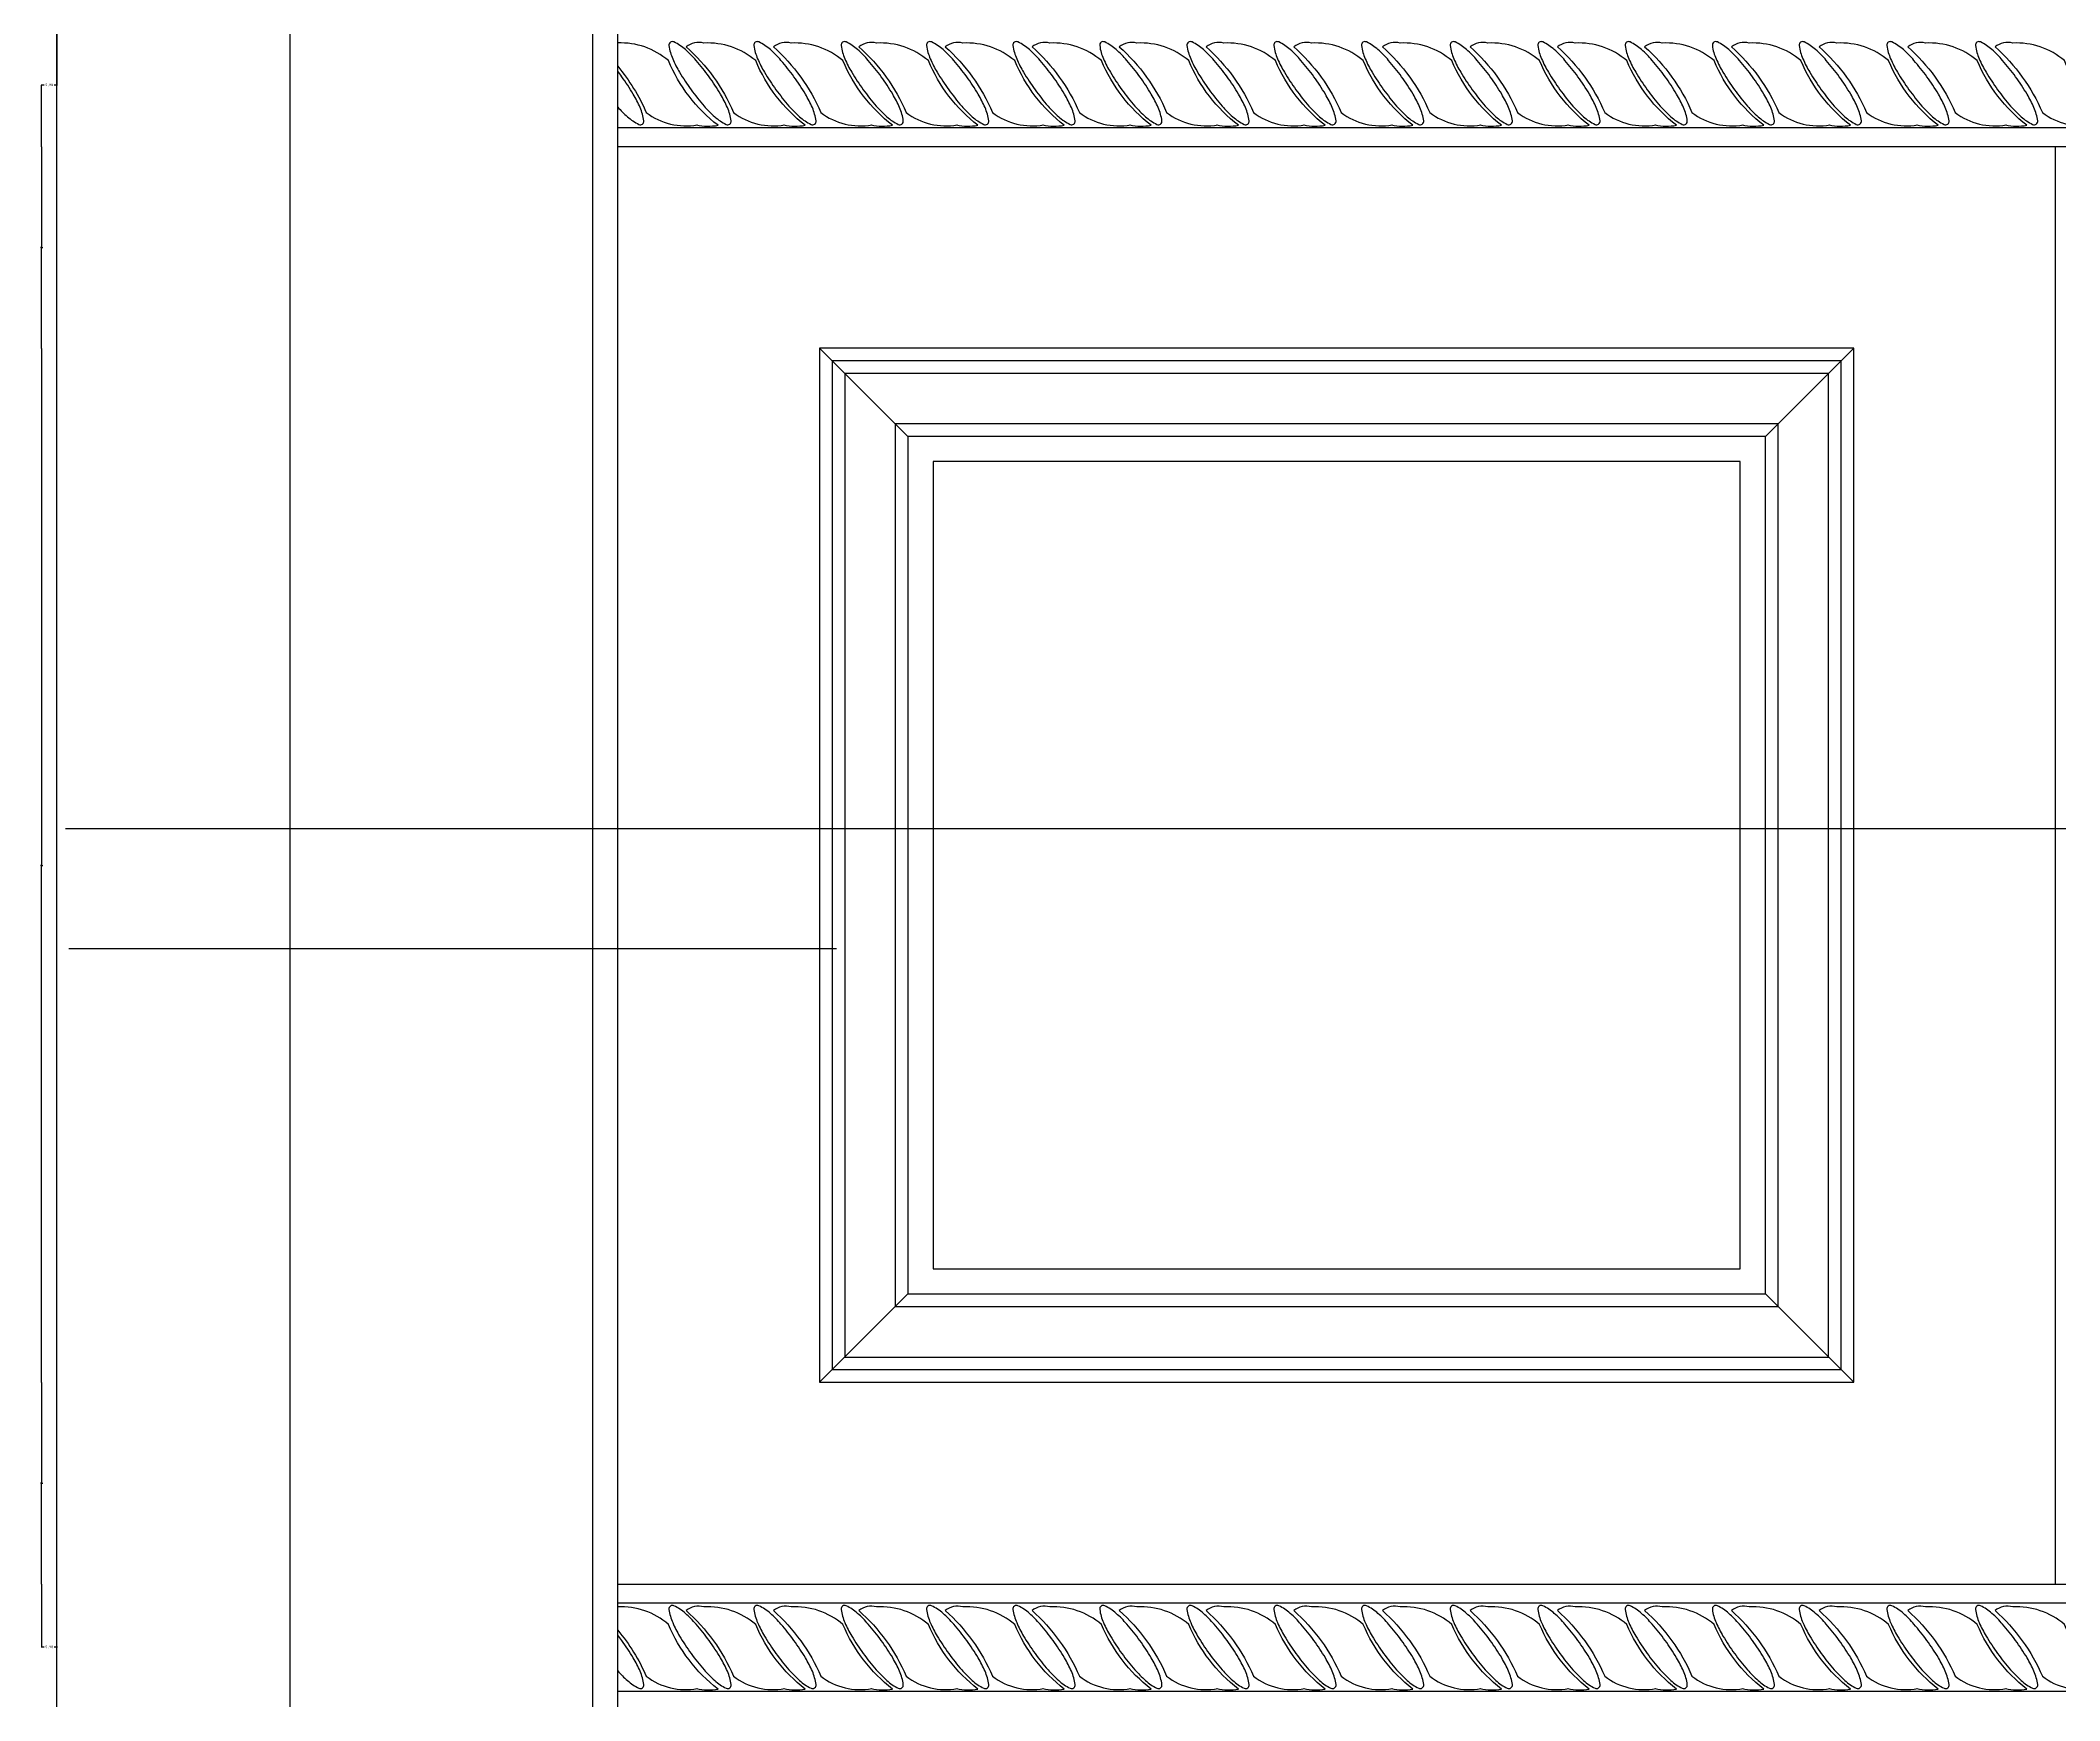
# Model space of a CAD drawing. Header units: metres. Extents: x 394 to 3676, y 649 to 5271.
# Drawn here: x 550 to 1350, y 2869 to 3528 of the extents above; entities that cross this region are included whole.
import ezdxf

# ---------------------------------------------------------------- set-up
doc = ezdxf.new("R2010")
doc.units = ezdxf.units.M
for name, color, linetype in [('3', 3, 'Continuous'), ('4', 4, 'Continuous'), ('7', 7, 'Continuous'), ('BH', 3, 'Continuous'), ('DIM', 3, 'Continuous')]:
    doc.layers.add(name, color=color, linetype=linetype)
doc.dimstyles.get("Standard").update_dxf_attribs({"dimtxt": 2.5, "dimasz": 2.5, "dimexe": 1.25, "dimexo": 0.625, "dimtad": 1, "dimcen": 2.5, "dimazin": 3, "dimtfac": 1, "dimtmove": 0, "dimatfit": 3})

# ---------------------------------------------------------------- blocks, each defined once
blk = doc.blocks.new('*D18')
for p, q in [((550.14, 5104.64), (550.14, 3555.08)), ((550.39, 3555.08), (551.13, 3555.08)), ((555.13, 3555.08), (555.87, 3555.08)), ((556.12, 2005.52), (556.12, 3555.08))]:
    blk.add_line(p, q)
at = {"layer": 'Defpoints'}
for p in [(550.14, 5104.64), (550.14, 3555.08), (556.12, 2005.52)]:
    blk.add_point(p, dxfattribs=at)
at = {"layer": 'DIM', "insert": (553.13, 3555.08), "char_height": 1, "attachment_point": 5}
blk.add_mtext('3100', dxfattribs=at)
blk = doc.blocks.new('*D40')
for p, q in [((550.14, 2915.46), (550.14, 2890.46)), ((551.13, 2890.46), (549.89, 2890.46)), ((556.37, 2890.46), (555.13, 2890.46)), ((556.12, 2865.46), (556.12, 2890.46))]:
    blk.add_line(p, q)
at = {"layer": 'Defpoints'}
for p in [(550.14, 2915.46), (556.12, 2890.46), (556.12, 2865.46)]:
    blk.add_point(p, dxfattribs=at)
at = {"layer": 'DIM', "insert": (553.13, 2890.46), "char_height": 1, "attachment_point": 5}
blk.add_mtext('5,98', dxfattribs=at)
blk = doc.blocks.new('*D41')
for p, q in [((556.12, 3535.35), (556.12, 3509.81)), ((551.13, 3509.81), (549.89, 3509.81)), ((550.14, 3485.35), (550.14, 3509.81)), ((556.37, 3509.81), (555.13, 3509.81))]:
    blk.add_line(p, q)
at = {"layer": 'Defpoints'}
for p in [(556.12, 3535.35), (556.12, 3509.81), (550.14, 3485.35)]:
    blk.add_point(p, dxfattribs=at)
at = {"layer": 'DIM', "insert": (553.13, 3509.81), "char_height": 1, "attachment_point": 5}
blk.add_mtext('5,98', dxfattribs=at)
blk = doc.blocks.new('*D42')
for p, q in [((550.14, 3405.35), (550.14, 3200.4)), ((549.89, 3200.4), (549.64, 3200.4)), ((550.14, 2995.46), (550.14, 3200.4)), ((550.14, 3200.4), (550.14, 3200.4)), ((550.39, 3200.4), (550.64, 3200.4))]:
    blk.add_line(p, q)
at = {"layer": 'Defpoints'}
for p in [(550.14, 3405.35), (550.14, 3200.4), (550.14, 2995.46)]:
    blk.add_point(p, dxfattribs=at)
at = {"layer": 'DIM', "insert": (550.14, 3201.525), "char_height": 1, "attachment_point": 5}
blk.add_mtext('0', dxfattribs=at)
blk = doc.blocks.new('*D43')
for p, q in [((550.14, 3485.35), (550.14, 3445.35)), ((549.89, 3445.35), (549.64, 3445.35)), ((550.14, 3405.35), (550.14, 3445.35)), ((550.14, 3445.35), (550.14, 3445.35)), ((550.39, 3445.35), (550.64, 3445.35))]:
    blk.add_line(p, q)
at = {"layer": 'Defpoints'}
for p in [(550.14, 3485.35), (550.14, 3445.35), (550.14, 3405.35)]:
    blk.add_point(p, dxfattribs=at)
at = {"layer": 'DIM', "insert": (550.14, 3446.475), "char_height": 1, "attachment_point": 5}
blk.add_mtext('0', dxfattribs=at)
blk = doc.blocks.new('*D45')
for p, q in [((550.14, 2995.46), (550.14, 2955.46)), ((549.89, 2955.46), (549.64, 2955.46)), ((550.14, 2915.46), (550.14, 2955.46)), ((550.14, 2955.46), (550.14, 2955.46)), ((550.39, 2955.46), (550.64, 2955.46))]:
    blk.add_line(p, q)
at = {"layer": 'Defpoints'}
for p in [(550.14, 2995.46), (550.14, 2955.46), (550.14, 2915.46)]:
    blk.add_point(p, dxfattribs=at)
at = {"layer": 'DIM', "insert": (550.14, 2956.585), "char_height": 1, "attachment_point": 5}
blk.add_mtext('0', dxfattribs=at)

msp = doc.modelspace()

# ---------------------------------------------------------------- linework, layer by layer
at = {"layer": '3'}
msp.add_line((778.51, 2015.52), (778.51, 4255.52), dxfattribs=at)
for points in [[(863.51, 3000.52), (1263.51, 3000.52), (1263.51, 3400.52), (863.51, 3400.52)], [(868.51, 3005.52), (1258.51, 3005.52), (1258.51, 3395.52), (868.51, 3395.52)], [(888.51, 3025.52), (1238.51, 3025.52), (1238.51, 3375.52), (888.51, 3375.52)], [(893.51, 3030.52), (1233.51, 3030.52), (1233.51, 3370.52), (893.51, 3370.52)]]:
    msp.add_lwpolyline(points, close=True, dxfattribs=at)
at = {"layer": '4'}
msp.add_lwpolyline([(648.51, 2005.52), (2088.51, 2005.52), (2088.51, 4969.23, 0.19), (648.51, 4969.23), (648.51, 2005.52)], format="xyb", close=True, dxfattribs=at)
msp.add_lwpolyline([(1968.51, 2005.52), (1968.51, 4885.52, 0.17), (768.51, 4885.52), (768.51, 2005.52)], format="xyb", dxfattribs=at)
at = {"layer": '7'}
for p, q in [((778.51, 3485.52), (1958.51, 3485.52)), ((1348.51, 2915.52), (1348.51, 3485.52)), ((893.51, 3370.52), (858.51, 3405.52)), ((1233.51, 3370.52), (1268.51, 3405.52)), ((893.51, 3030.52), (858.51, 2995.52)), ((1233.51, 3030.52), (1268.51, 2995.52)), ((778.51, 2915.52), (1958.51, 2915.52))]:
    msp.add_line(p, q, dxfattribs=at)
for points in [[(858.51, 2995.52), (1268.51, 2995.52), (1268.51, 3405.52), (858.51, 3405.52)], [(903.51, 3040.52), (1223.51, 3040.52), (1223.51, 3360.52), (903.51, 3360.52)]]:
    msp.add_lwpolyline(points, close=True, dxfattribs=at)
at = {"layer": 'BH'}
for p, q in [((778.51, 3493.05), (1356.01, 3493.05)), ((778.51, 2908.02), (1958.51, 2908.02)), ((1344.49, 2908.02), (1348.86, 2908.02)), ((778.51, 2873.05), (1356.01, 2873.05))]:
    msp.add_line(p, q, dxfattribs=at)
for points in [[(809.77, 3494.03, 0.1), (818.26, 3493.88, -0.13), (798.6, 3519.49, 0.19), (778.51, 3526.51, 0.19)], [(844.36, 3494.03, 0.1), (852.85, 3493.88, -0.13), (833.19, 3519.49, 0.19), (812.63, 3526.48, 0.23), (805.63, 3524.99, -0.11), (824.4, 3498.94, 0.21), (844.65, 3494.03)], [(878.95, 3494.03, 0.1), (887.44, 3493.88, -0.13), (867.78, 3519.49, 0.19), (847.22, 3526.48, 0.23), (840.22, 3524.99, -0.11), (858.99, 3498.94, 0.21), (879.24, 3494.03)], [(912.82, 3494.03, 0.1), (921.31, 3493.88, -0.13), (901.65, 3519.49, 0.19), (881.1, 3526.48, 0.23), (874.1, 3524.99, -0.11), (892.86, 3498.94, 0.21), (913.12, 3494.03)], [(947.05, 3494.03, 0.1), (955.54, 3493.88, -0.13), (935.88, 3519.49, 0.19), (915.33, 3526.48, 0.23), (908.33, 3524.99, -0.11), (927.09, 3498.94, 0.21), (947.35, 3494.03)], [(981.46, 3494.03, 0.1), (989.95, 3493.88, -0.13), (970.29, 3519.49, 0.19), (949.74, 3526.48, 0.23), (942.74, 3524.99, -0.11), (961.51, 3498.94, 0.21), (981.76, 3494.03)], [(1016.05, 3494.03, 0.1), (1024.54, 3493.88, -0.13), (1004.88, 3519.49, 0.19), (984.33, 3526.48, 0.23), (977.33, 3524.99, -0.11), (996.1, 3498.94, 0.21), (1016.35, 3494.03)], [(1050.46, 3494.03, 0.1), (1058.95, 3493.88, -0.13), (1039.29, 3519.49, 0.19), (1018.74, 3526.48, 0.23), (1011.74, 3524.99, -0.11), (1030.51, 3498.94, 0.21), (1050.76, 3494.03)], [(1085.23, 3494.03, 0.1), (1093.72, 3493.88, -0.13), (1074.06, 3519.49, 0.19), (1053.51, 3526.48, 0.23), (1046.51, 3524.99, -0.11), (1065.28, 3498.94, 0.21), (1085.53, 3494.03)], [(1120.36, 3494.03, 0.1), (1128.85, 3493.88, -0.13), (1109.19, 3519.49, 0.19), (1088.64, 3526.48, 0.23), (1081.64, 3524.99, -0.11), (1100.4, 3498.94, 0.21), (1120.66, 3494.03)], [(1155.13, 3494.03, 0.1), (1163.62, 3493.88, -0.13), (1143.96, 3519.49, 0.19), (1123.41, 3526.48, 0.23), (1116.41, 3524.99, -0.11), (1135.17, 3498.94, 0.21), (1155.43, 3494.03)], [(1189.72, 3494.03, 0.1), (1198.21, 3493.88, -0.13), (1178.55, 3519.49, 0.19), (1158, 3526.48, 0.23), (1151, 3524.99, -0.11), (1169.76, 3498.94, 0.21), (1190.02, 3494.03)], [(1224.31, 3494.03, 0.1), (1232.8, 3493.88, -0.13), (1213.14, 3519.49, 0.19), (1192.59, 3526.48, 0.23), (1185.59, 3524.99, -0.11), (1204.35, 3498.94, 0.21), (1224.61, 3494.03)], [(1258.72, 3494.03, 0.1), (1267.21, 3493.88, -0.13), (1247.55, 3519.49, 0.19), (1227, 3526.48, 0.23), (1220, 3524.99, -0.11), (1238.77, 3498.94, 0.21), (1259.02, 3494.03)], [(1293.49, 3494.03, 0.1), (1301.98, 3493.88, -0.13), (1282.32, 3519.49, 0.19), (1261.77, 3526.48, 0.23), (1254.77, 3524.99, -0.11), (1273.54, 3498.94, 0.21), (1293.79, 3494.03)], [(1328.62, 3494.03, 0.1), (1337.11, 3493.88, -0.13), (1317.45, 3519.49, 0.19), (1296.9, 3526.48, 0.23), (1289.9, 3524.99, -0.11), (1308.66, 3498.94, 0.21), (1328.92, 3494.03)], [(1363.21, 3494.03, 0.1), (1371.7, 3493.88, -0.13), (1352.04, 3519.49, 0.19), (1331.49, 3526.48, 0.23), (1324.49, 3524.99, -0.11), (1343.25, 3498.94, 0.21), (1363.51, 3494.03)], [(778.51, 3517.25, -0.07), (789.81, 3498.94, 0.21), (810.06, 3494.03)], [(778.51, 3501.08, 0.03), (782.35, 3497.25, 0.07), (786.89, 3494.21, 0.28), (788.32, 3494.33, 0.28), (788.88, 3495.65, 0.07), (787.4, 3500.91, 0.03), (784.67, 3506.23, 0.02), (780.12, 3513.14, 0.01), (778.51, 3515.29, 0.01)], [(809.77, 2874.03, 0.1), (818.26, 2873.88, -0.13), (798.6, 2899.49, 0.19), (778.51, 2906.51, 0.19)], [(844.36, 2874.03, 0.1), (852.85, 2873.88, -0.13), (833.19, 2899.49, 0.19), (812.63, 2906.48, 0.23), (805.63, 2904.99, -0.11), (824.4, 2878.94, 0.21), (844.65, 2874.03)], [(878.95, 2874.03, 0.1), (887.44, 2873.88, -0.13), (867.78, 2899.49, 0.19), (847.22, 2906.48, 0.23), (840.22, 2904.99, -0.11), (858.99, 2878.94, 0.21), (879.24, 2874.03)], [(912.82, 2874.03, 0.1), (921.31, 2873.88, -0.13), (901.65, 2899.49, 0.19), (881.1, 2906.48, 0.23), (874.1, 2904.99, -0.11), (892.86, 2878.94, 0.21), (913.12, 2874.03)], [(947.05, 2874.03, 0.1), (955.54, 2873.88, -0.13), (935.88, 2899.49, 0.19), (915.33, 2906.48, 0.23), (908.33, 2904.99, -0.11), (927.09, 2878.94, 0.21), (947.35, 2874.03)], [(981.46, 2874.03, 0.1), (989.95, 2873.88, -0.13), (970.29, 2899.49, 0.19), (949.74, 2906.48, 0.23), (942.74, 2904.99, -0.11), (961.51, 2878.94, 0.21), (981.76, 2874.03)], [(1016.05, 2874.03, 0.1), (1024.54, 2873.88, -0.13), (1004.88, 2899.49, 0.19), (984.33, 2906.48, 0.23), (977.33, 2904.99, -0.11), (996.1, 2878.94, 0.21), (1016.35, 2874.03)], [(1050.46, 2874.03, 0.1), (1058.95, 2873.88, -0.13), (1039.29, 2899.49, 0.19), (1018.74, 2906.48, 0.23), (1011.74, 2904.99, -0.11), (1030.51, 2878.94, 0.21), (1050.76, 2874.03)], [(1085.23, 2874.03, 0.1), (1093.72, 2873.88, -0.13), (1074.06, 2899.49, 0.19), (1053.51, 2906.48, 0.23), (1046.51, 2904.99, -0.11), (1065.28, 2878.94, 0.21), (1085.53, 2874.03)], [(1120.36, 2874.03, 0.1), (1128.85, 2873.88, -0.13), (1109.19, 2899.49, 0.19), (1088.64, 2906.48, 0.23), (1081.64, 2904.99, -0.11), (1100.4, 2878.94, 0.21), (1120.66, 2874.03)], [(1155.13, 2874.03, 0.1), (1163.62, 2873.88, -0.13), (1143.96, 2899.49, 0.19), (1123.41, 2906.48, 0.23), (1116.41, 2904.99, -0.11), (1135.17, 2878.94, 0.21), (1155.43, 2874.03)], [(1189.72, 2874.03, 0.1), (1198.21, 2873.88, -0.13), (1178.55, 2899.49, 0.19), (1158, 2906.48, 0.23), (1151, 2904.99, -0.11), (1169.76, 2878.94, 0.21), (1190.02, 2874.03)], [(1224.31, 2874.03, 0.1), (1232.8, 2873.88, -0.13), (1213.14, 2899.49, 0.19), (1192.59, 2906.48, 0.23), (1185.59, 2904.99, -0.11), (1204.35, 2878.94, 0.21), (1224.61, 2874.03)], [(1258.72, 2874.03, 0.1), (1267.21, 2873.88, -0.13), (1247.55, 2899.49, 0.19), (1227, 2906.48, 0.23), (1220, 2904.99, -0.11), (1238.77, 2878.94, 0.21), (1259.02, 2874.03)], [(1293.49, 2874.03, 0.1), (1301.98, 2873.88, -0.13), (1282.32, 2899.49, 0.19), (1261.77, 2906.48, 0.23), (1254.77, 2904.99, -0.11), (1273.54, 2878.94, 0.21), (1293.79, 2874.03)], [(1328.62, 2874.03, 0.1), (1337.11, 2873.88, -0.13), (1317.45, 2899.49, 0.19), (1296.9, 2906.48, 0.23), (1289.9, 2904.99, -0.11), (1308.66, 2878.94, 0.21), (1328.92, 2874.03)], [(1363.21, 2874.03, 0.1), (1371.7, 2873.88, -0.13), (1352.04, 2899.49, 0.19), (1331.49, 2906.48, 0.23), (1324.49, 2904.99, -0.11), (1343.25, 2878.94, 0.21), (1363.51, 2874.03)], [(778.51, 2897.25, -0.07), (789.81, 2878.94, 0.21), (810.06, 2874.03)], [(778.51, 2881.08, 0.03), (782.35, 2877.25, 0.07), (786.89, 2874.21, 0.28), (788.32, 2874.33, 0.28), (788.88, 2875.65, 0.07), (787.4, 2880.91, 0.03), (784.67, 2886.23, 0.02), (780.12, 2893.14, 0.01), (778.51, 2895.29, 0.01)]]:
    msp.add_lwpolyline(points, format="xyb", dxfattribs=at)
for points in [[(822.91, 3494.33, 0.28), (823.47, 3495.65, 0.07), (821.99, 3500.91, 0.03), (819.26, 3506.23, 0.02), (814.71, 3513.14, 0.02), (809.56, 3519.61, 0.03), (805.35, 3523.86, 0.07), (800.81, 3526.9, 0.28), (799.38, 3526.78, 0.28), (798.82, 3525.46, 0.07), (800.3, 3520.2, 0.03), (803.03, 3514.88, 0.02), (807.58, 3507.97, 0.02), (812.73, 3501.5, 0.03), (816.94, 3497.25, 0.07), (821.48, 3494.21, 0.28)], [(856.57, 3494.33, 0.28), (857.13, 3495.65, 0.07), (855.65, 3500.91, 0.03), (852.92, 3506.23, 0.02), (848.37, 3513.14, 0.02), (843.22, 3519.61, 0.03), (839.01, 3523.86, 0.07), (834.47, 3526.9, 0.28), (833.04, 3526.78, 0.28), (832.48, 3525.46, 0.07), (833.96, 3520.2, 0.03), (836.69, 3514.88, 0.02), (841.23, 3507.97, 0.02), (846.39, 3501.5, 0.03), (850.6, 3497.25, 0.07), (855.14, 3494.21, 0.28)], [(891.16, 3494.33, 0.28), (891.72, 3495.65, 0.07), (890.24, 3500.91, 0.03), (887.51, 3506.23, 0.02), (882.96, 3513.14, 0.02), (877.81, 3519.61, 0.03), (873.6, 3523.86, 0.07), (869.06, 3526.9, 0.28), (867.63, 3526.78, 0.28), (867.07, 3525.46, 0.07), (868.55, 3520.2, 0.03), (871.28, 3514.88, 0.02), (875.82, 3507.97, 0.02), (880.98, 3501.5, 0.03), (885.19, 3497.25, 0.07), (889.73, 3494.21, 0.28)], [(925.03, 3494.33, 0.28), (925.6, 3495.65, 0.07), (924.11, 3500.91, 0.03), (921.38, 3506.23, 0.02), (916.84, 3513.14, 0.02), (911.68, 3519.61, 0.03), (907.47, 3523.86, 0.07), (902.93, 3526.9, 0.28), (901.5, 3526.78, 0.28), (900.94, 3525.46, 0.07), (902.42, 3520.2, 0.03), (905.15, 3514.88, 0.02), (909.7, 3507.97, 0.02), (914.85, 3501.5, 0.03), (919.06, 3497.25, 0.07), (923.6, 3494.21, 0.28)], [(959.26, 3494.33, 0.28), (959.83, 3495.65, 0.07), (958.34, 3500.91, 0.03), (955.61, 3506.23, 0.02), (951.07, 3513.14, 0.02), (945.91, 3519.61, 0.03), (941.7, 3523.86, 0.07), (937.16, 3526.9, 0.28), (935.73, 3526.78, 0.28), (935.17, 3525.46, 0.07), (936.66, 3520.2, 0.03), (939.38, 3514.88, 0.02), (943.93, 3507.97, 0.02), (949.08, 3501.5, 0.03), (953.3, 3497.25, 0.07), (957.83, 3494.21, 0.28)], [(993.68, 3494.33, 0.28), (994.24, 3495.65, 0.07), (992.75, 3500.91, 0.03), (990.02, 3506.23, 0.02), (985.48, 3513.14, 0.02), (980.33, 3519.61, 0.03), (976.11, 3523.86, 0.07), (971.58, 3526.9, 0.28), (970.14, 3526.78, 0.28), (969.58, 3525.46, 0.07), (971.07, 3520.2, 0.03), (973.8, 3514.88, 0.02), (978.34, 3507.97, 0.02), (983.49, 3501.5, 0.03), (987.71, 3497.25, 0.07), (992.24, 3494.21, 0.28)], [(1028.27, 3494.33, 0.28), (1028.83, 3495.65, 0.07), (1027.34, 3500.91, 0.03), (1024.61, 3506.23, 0.02), (1020.07, 3513.14, 0.02), (1014.92, 3519.61, 0.03), (1010.7, 3523.86, 0.07), (1006.17, 3526.9, 0.28), (1004.73, 3526.78, 0.28), (1004.17, 3525.46, 0.07), (1005.66, 3520.2, 0.03), (1008.39, 3514.88, 0.02), (1012.93, 3507.97, 0.02), (1018.08, 3501.5, 0.03), (1022.3, 3497.25, 0.07), (1026.84, 3494.21, 0.28)], [(1062.68, 3494.33, 0.28), (1063.24, 3495.65, 0.07), (1061.75, 3500.91, 0.03), (1059.03, 3506.23, 0.02), (1054.48, 3513.14, 0.02), (1049.33, 3519.61, 0.03), (1045.12, 3523.86, 0.07), (1040.58, 3526.9, 0.28), (1039.15, 3526.78, 0.28), (1038.58, 3525.46, 0.07), (1040.07, 3520.2, 0.03), (1042.8, 3514.88, 0.02), (1047.34, 3507.97, 0.02), (1052.5, 3501.5, 0.03), (1056.71, 3497.25, 0.07), (1061.25, 3494.21, 0.28)], [(1097.45, 3494.33, 0.28), (1098.01, 3495.65, 0.07), (1096.52, 3500.91, 0.03), (1093.8, 3506.23, 0.02), (1089.25, 3513.14, 0.02), (1084.1, 3519.61, 0.03), (1079.88, 3523.86, 0.07), (1075.35, 3526.9, 0.28), (1073.91, 3526.78, 0.28), (1073.35, 3525.46, 0.07), (1074.84, 3520.2, 0.03), (1077.57, 3514.88, 0.02), (1082.11, 3507.97, 0.02), (1087.27, 3501.5, 0.03), (1091.48, 3497.25, 0.07), (1096.02, 3494.21, 0.28)], [(1132.57, 3494.33, 0.28), (1133.14, 3495.65, 0.07), (1131.65, 3500.91, 0.03), (1128.92, 3506.23, 0.02), (1124.38, 3513.14, 0.02), (1119.22, 3519.61, 0.03), (1115.01, 3523.86, 0.07), (1110.47, 3526.9, 0.28), (1109.04, 3526.78, 0.28), (1108.48, 3525.46, 0.07), (1109.97, 3520.2, 0.03), (1112.69, 3514.88, 0.02), (1117.24, 3507.97, 0.02), (1122.39, 3501.5, 0.03), (1126.6, 3497.25, 0.07), (1131.14, 3494.21, 0.28)], [(1167.34, 3494.33, 0.28), (1167.91, 3495.65, 0.07), (1166.42, 3500.91, 0.03), (1163.69, 3506.23, 0.02), (1159.15, 3513.14, 0.02), (1153.99, 3519.61, 0.03), (1149.78, 3523.86, 0.07), (1145.24, 3526.9, 0.28), (1143.81, 3526.78, 0.28), (1143.25, 3525.46, 0.07), (1144.73, 3520.2, 0.03), (1147.46, 3514.88, 0.02), (1152.01, 3507.97, 0.02), (1157.16, 3501.5, 0.03), (1161.37, 3497.25, 0.07), (1165.91, 3494.21, 0.28)], [(1201.93, 3494.33, 0.28), (1202.5, 3495.65, 0.07), (1201.01, 3500.91, 0.03), (1198.28, 3506.23, 0.02), (1193.74, 3513.14, 0.02), (1188.58, 3519.61, 0.03), (1184.37, 3523.86, 0.07), (1179.83, 3526.9, 0.28), (1178.4, 3526.78, 0.28), (1177.84, 3525.46, 0.07), (1179.33, 3520.2, 0.03), (1182.05, 3514.88, 0.02), (1186.6, 3507.97, 0.02), (1191.75, 3501.5, 0.03), (1195.96, 3497.25, 0.07), (1200.5, 3494.21, 0.28)], [(1236.52, 3494.33, 0.28), (1237.09, 3495.65, 0.07), (1235.6, 3500.91, 0.03), (1232.87, 3506.23, 0.02), (1228.33, 3513.14, 0.02), (1223.17, 3519.61, 0.03), (1218.96, 3523.86, 0.07), (1214.42, 3526.9, 0.28), (1212.99, 3526.78, 0.28), (1212.43, 3525.46, 0.07), (1213.92, 3520.2, 0.03), (1216.64, 3514.88, 0.02), (1221.19, 3507.97, 0.02), (1226.34, 3501.5, 0.03), (1230.56, 3497.25, 0.07), (1235.09, 3494.21, 0.28)], [(1270.94, 3494.33, 0.28), (1271.5, 3495.65, 0.07), (1270.01, 3500.91, 0.03), (1267.28, 3506.23, 0.02), (1262.74, 3513.14, 0.02), (1257.59, 3519.61, 0.03), (1253.37, 3523.86, 0.07), (1248.84, 3526.9, 0.28), (1247.4, 3526.78, 0.28), (1246.84, 3525.46, 0.07), (1248.33, 3520.2, 0.03), (1251.06, 3514.88, 0.02), (1255.6, 3507.97, 0.02), (1260.75, 3501.5, 0.03), (1264.97, 3497.25, 0.07), (1269.5, 3494.21, 0.28)], [(1305.71, 3494.33, 0.28), (1306.27, 3495.65, 0.07), (1304.78, 3500.91, 0.03), (1302.05, 3506.23, 0.02), (1297.51, 3513.14, 0.02), (1292.35, 3519.61, 0.03), (1288.14, 3523.86, 0.07), (1283.6, 3526.9, 0.28), (1282.17, 3526.78, 0.28), (1281.61, 3525.46, 0.07), (1283.1, 3520.2, 0.03), (1285.82, 3514.88, 0.02), (1290.37, 3507.97, 0.02), (1295.52, 3501.5, 0.03), (1299.74, 3497.25, 0.07), (1304.27, 3494.21, 0.28)], [(1340.83, 3494.33, 0.28), (1341.4, 3495.65, 0.07), (1339.91, 3500.91, 0.03), (1337.18, 3506.23, 0.02), (1332.64, 3513.14, 0.02), (1327.48, 3519.61, 0.03), (1323.27, 3523.86, 0.07), (1318.73, 3526.9, 0.28), (1317.3, 3526.78, 0.28), (1316.74, 3525.46, 0.07), (1318.22, 3520.2, 0.03), (1320.95, 3514.88, 0.02), (1325.5, 3507.97, 0.02), (1330.65, 3501.5, 0.03), (1334.86, 3497.25, 0.07), (1339.4, 3494.21, 0.28)], [(822.91, 2874.33, 0.28), (823.47, 2875.65, 0.07), (821.99, 2880.91, 0.03), (819.26, 2886.23, 0.02), (814.71, 2893.14, 0.02), (809.56, 2899.61, 0.03), (805.35, 2903.86, 0.07), (800.81, 2906.9, 0.28), (799.38, 2906.78, 0.28), (798.82, 2905.46, 0.07), (800.3, 2900.2, 0.03), (803.03, 2894.88, 0.02), (807.58, 2887.97, 0.02), (812.73, 2881.5, 0.03), (816.94, 2877.25, 0.07), (821.48, 2874.21, 0.28)], [(856.57, 2874.33, 0.28), (857.13, 2875.65, 0.07), (855.65, 2880.91, 0.03), (852.92, 2886.23, 0.02), (848.37, 2893.14, 0.02), (843.22, 2899.61, 0.03), (839.01, 2903.86, 0.07), (834.47, 2906.9, 0.28), (833.04, 2906.78, 0.28), (832.48, 2905.46, 0.07), (833.96, 2900.2, 0.03), (836.69, 2894.88, 0.02), (841.23, 2887.97, 0.02), (846.39, 2881.5, 0.03), (850.6, 2877.25, 0.07), (855.14, 2874.21, 0.28)], [(891.16, 2874.33, 0.28), (891.72, 2875.65, 0.07), (890.24, 2880.91, 0.03), (887.51, 2886.23, 0.02), (882.96, 2893.14, 0.02), (877.81, 2899.61, 0.03), (873.6, 2903.86, 0.07), (869.06, 2906.9, 0.28), (867.63, 2906.78, 0.28), (867.07, 2905.46, 0.07), (868.55, 2900.2, 0.03), (871.28, 2894.88, 0.02), (875.82, 2887.97, 0.02), (880.98, 2881.5, 0.03), (885.19, 2877.25, 0.07), (889.73, 2874.21, 0.28)], [(925.03, 2874.33, 0.28), (925.6, 2875.65, 0.07), (924.11, 2880.91, 0.03), (921.38, 2886.23, 0.02), (916.84, 2893.14, 0.02), (911.68, 2899.61, 0.03), (907.47, 2903.86, 0.07), (902.93, 2906.9, 0.28), (901.5, 2906.78, 0.28), (900.94, 2905.46, 0.07), (902.42, 2900.2, 0.03), (905.15, 2894.88, 0.02), (909.7, 2887.97, 0.02), (914.85, 2881.5, 0.03), (919.06, 2877.25, 0.07), (923.6, 2874.21, 0.28)], [(959.26, 2874.33, 0.28), (959.83, 2875.65, 0.07), (958.34, 2880.91, 0.03), (955.61, 2886.23, 0.02), (951.07, 2893.14, 0.02), (945.91, 2899.61, 0.03), (941.7, 2903.86, 0.07), (937.16, 2906.9, 0.28), (935.73, 2906.78, 0.28), (935.17, 2905.46, 0.07), (936.66, 2900.2, 0.03), (939.38, 2894.88, 0.02), (943.93, 2887.97, 0.02), (949.08, 2881.5, 0.03), (953.3, 2877.25, 0.07), (957.83, 2874.21, 0.28)], [(993.68, 2874.33, 0.28), (994.24, 2875.65, 0.07), (992.75, 2880.91, 0.03), (990.02, 2886.23, 0.02), (985.48, 2893.14, 0.02), (980.33, 2899.61, 0.03), (976.11, 2903.86, 0.07), (971.58, 2906.9, 0.28), (970.14, 2906.78, 0.28), (969.58, 2905.46, 0.07), (971.07, 2900.2, 0.03), (973.8, 2894.88, 0.02), (978.34, 2887.97, 0.02), (983.49, 2881.5, 0.03), (987.71, 2877.25, 0.07), (992.24, 2874.21, 0.28)], [(1028.27, 2874.33, 0.28), (1028.83, 2875.65, 0.07), (1027.34, 2880.91, 0.03), (1024.61, 2886.23, 0.02), (1020.07, 2893.14, 0.02), (1014.92, 2899.61, 0.03), (1010.7, 2903.86, 0.07), (1006.17, 2906.9, 0.28), (1004.73, 2906.78, 0.28), (1004.17, 2905.46, 0.07), (1005.66, 2900.2, 0.03), (1008.39, 2894.88, 0.02), (1012.93, 2887.97, 0.02), (1018.08, 2881.5, 0.03), (1022.3, 2877.25, 0.07), (1026.84, 2874.21, 0.28)], [(1062.68, 2874.33, 0.28), (1063.24, 2875.65, 0.07), (1061.75, 2880.91, 0.03), (1059.03, 2886.23, 0.02), (1054.48, 2893.14, 0.02), (1049.33, 2899.61, 0.03), (1045.12, 2903.86, 0.07), (1040.58, 2906.9, 0.28), (1039.15, 2906.78, 0.28), (1038.58, 2905.46, 0.07), (1040.07, 2900.2, 0.03), (1042.8, 2894.88, 0.02), (1047.34, 2887.97, 0.02), (1052.5, 2881.5, 0.03), (1056.71, 2877.25, 0.07), (1061.25, 2874.21, 0.28)], [(1097.45, 2874.33, 0.28), (1098.01, 2875.65, 0.07), (1096.52, 2880.91, 0.03), (1093.8, 2886.23, 0.02), (1089.25, 2893.14, 0.02), (1084.1, 2899.61, 0.03), (1079.88, 2903.86, 0.07), (1075.35, 2906.9, 0.28), (1073.91, 2906.78, 0.28), (1073.35, 2905.46, 0.07), (1074.84, 2900.2, 0.03), (1077.57, 2894.88, 0.02), (1082.11, 2887.97, 0.02), (1087.27, 2881.5, 0.03), (1091.48, 2877.25, 0.07), (1096.02, 2874.21, 0.28)], [(1132.57, 2874.33, 0.28), (1133.14, 2875.65, 0.07), (1131.65, 2880.91, 0.03), (1128.92, 2886.23, 0.02), (1124.38, 2893.14, 0.02), (1119.22, 2899.61, 0.03), (1115.01, 2903.86, 0.07), (1110.47, 2906.9, 0.28), (1109.04, 2906.78, 0.28), (1108.48, 2905.46, 0.07), (1109.97, 2900.2, 0.03), (1112.69, 2894.88, 0.02), (1117.24, 2887.97, 0.02), (1122.39, 2881.5, 0.03), (1126.6, 2877.25, 0.07), (1131.14, 2874.21, 0.28)], [(1167.34, 2874.33, 0.28), (1167.91, 2875.65, 0.07), (1166.42, 2880.91, 0.03), (1163.69, 2886.23, 0.02), (1159.15, 2893.14, 0.02), (1153.99, 2899.61, 0.03), (1149.78, 2903.86, 0.07), (1145.24, 2906.9, 0.28), (1143.81, 2906.78, 0.28), (1143.25, 2905.46, 0.07), (1144.73, 2900.2, 0.03), (1147.46, 2894.88, 0.02), (1152.01, 2887.97, 0.02), (1157.16, 2881.5, 0.03), (1161.37, 2877.25, 0.07), (1165.91, 2874.21, 0.28)], [(1201.93, 2874.33, 0.28), (1202.5, 2875.65, 0.07), (1201.01, 2880.91, 0.03), (1198.28, 2886.23, 0.02), (1193.74, 2893.14, 0.02), (1188.58, 2899.61, 0.03), (1184.37, 2903.86, 0.07), (1179.83, 2906.9, 0.28), (1178.4, 2906.78, 0.28), (1177.84, 2905.46, 0.07), (1179.33, 2900.2, 0.03), (1182.05, 2894.88, 0.02), (1186.6, 2887.97, 0.02), (1191.75, 2881.5, 0.03), (1195.96, 2877.25, 0.07), (1200.5, 2874.21, 0.28)], [(1236.52, 2874.33, 0.28), (1237.09, 2875.65, 0.07), (1235.6, 2880.91, 0.03), (1232.87, 2886.23, 0.02), (1228.33, 2893.14, 0.02), (1223.17, 2899.61, 0.03), (1218.96, 2903.86, 0.07), (1214.42, 2906.9, 0.28), (1212.99, 2906.78, 0.28), (1212.43, 2905.46, 0.07), (1213.92, 2900.2, 0.03), (1216.64, 2894.88, 0.02), (1221.19, 2887.97, 0.02), (1226.34, 2881.5, 0.03), (1230.56, 2877.25, 0.07), (1235.09, 2874.21, 0.28)], [(1270.94, 2874.33, 0.28), (1271.5, 2875.65, 0.07), (1270.01, 2880.91, 0.03), (1267.28, 2886.23, 0.02), (1262.74, 2893.14, 0.02), (1257.59, 2899.61, 0.03), (1253.37, 2903.86, 0.07), (1248.84, 2906.9, 0.28), (1247.4, 2906.78, 0.28), (1246.84, 2905.46, 0.07), (1248.33, 2900.2, 0.03), (1251.06, 2894.88, 0.02), (1255.6, 2887.97, 0.02), (1260.75, 2881.5, 0.03), (1264.97, 2877.25, 0.07), (1269.5, 2874.21, 0.28)], [(1305.71, 2874.33, 0.28), (1306.27, 2875.65, 0.07), (1304.78, 2880.91, 0.03), (1302.05, 2886.23, 0.02), (1297.51, 2893.14, 0.02), (1292.35, 2899.61, 0.03), (1288.14, 2903.86, 0.07), (1283.6, 2906.9, 0.28), (1282.17, 2906.78, 0.28), (1281.61, 2905.46, 0.07), (1283.1, 2900.2, 0.03), (1285.82, 2894.88, 0.02), (1290.37, 2887.97, 0.02), (1295.52, 2881.5, 0.03), (1299.74, 2877.25, 0.07), (1304.27, 2874.21, 0.28)], [(1340.83, 2874.33, 0.28), (1341.4, 2875.65, 0.07), (1339.91, 2880.91, 0.03), (1337.18, 2886.23, 0.02), (1332.64, 2893.14, 0.02), (1327.48, 2899.61, 0.03), (1323.27, 2903.86, 0.07), (1318.73, 2906.9, 0.28), (1317.3, 2906.78, 0.28), (1316.74, 2905.46, 0.07), (1318.22, 2900.2, 0.03), (1320.95, 2894.88, 0.02), (1325.5, 2887.97, 0.02), (1330.65, 2881.5, 0.03), (1334.86, 2877.25, 0.07), (1339.4, 2874.21, 0.28)]]:
    msp.add_lwpolyline(points, format="xyb", close=True, dxfattribs=at)
at = {"layer": 'DIM'}
for p, q in [((559.65, 3215), (2400.66, 3215)), ((865.2, 3167.37), (560.91, 3167.37))]:
    msp.add_line(p, q, dxfattribs=at)

# ---------------------------------------------------------------- dimensions: what is measured, and where the dimension line sits
dim = msp.add_linear_dim(base=(550.14, 3555.08), p1=(550.14, 5104.64), p2=(556.12, 2005.52), text='3100', dimstyle='Standard', dxfattribs=at)
dim.commit()
dim.dimension.update_dxf_attribs({"geometry": '*D18', "text_midpoint": (553.13, 3555.08)})
for base, p1, p2, picture, middle in [((556.12, 3509.81), (556.12, 3535.35), (550.14, 3485.35), '*D41', (553.13, 3509.81)), ((550.14, 3445.35), (550.14, 3405.35), (550.14, 3485.35), '*D43', (550.14, 3446.475)), ((550.14, 3200.4), (550.14, 2995.46), (550.14, 3405.35), '*D42', (550.14, 3201.525)), ((550.14, 2955.46), (550.14, 2995.46), (550.14, 2915.46), '*D45', (550.14, 2956.585)), ((556.12, 2890.46), (556.12, 2865.46), (550.14, 2915.46), '*D40', (553.13, 2890.46))]:
    dim = msp.add_linear_dim(base=base, p1=p1, p2=p2, dimstyle='Standard', dxfattribs=at)
    dim.commit()
    dim.dimension.update_dxf_attribs({"geometry": picture, "text_midpoint": middle})

doc.saveas('drawing.dxf')
